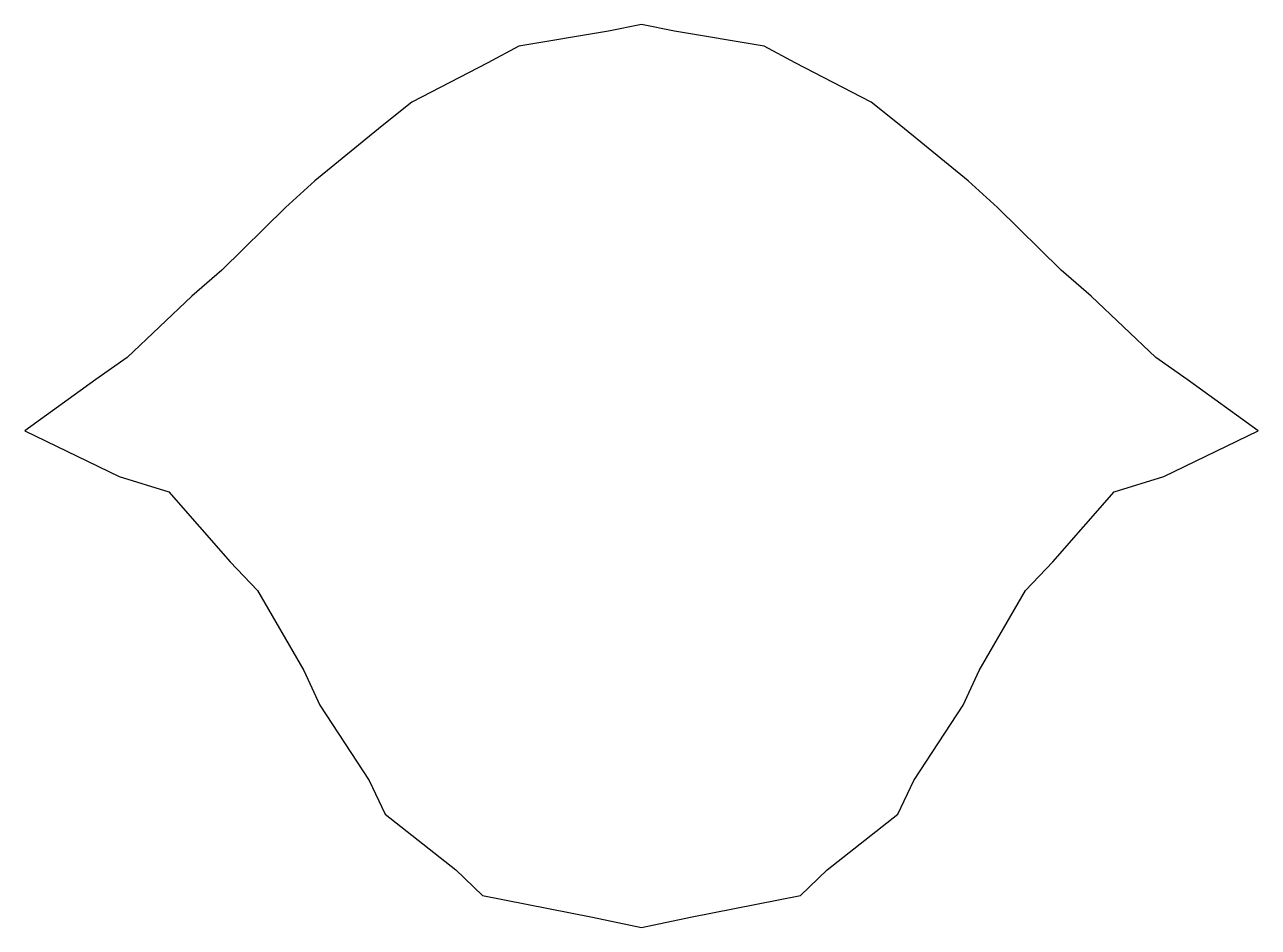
# Model space of a CAD drawing. Header units: metres. Extents: x -3 to 3, y -2.2 to 2.2.
import ezdxf

# ---------------------------------------------------------------- set-up
doc = ezdxf.new("R2010")
doc.units = ezdxf.units.M

msp = doc.modelspace()

# ---------------------------------------------------------------- linework, layer by layer
for p, q in [((-0.1601, 2.1643), (-0.5963, 2.0913)), ((0, 2.1955), (-0.1601, 2.1643)), ((0.1601, 2.1643), (0, 2.1955)), ((0.5963, 2.0913), (0.1601, 2.1643)), ((-0.5963, 2.0913), (-0.7467, 2.0096)), ((0.7467, 2.0096), (0.5963, 2.0913)), ((-0.7467, 2.0096), (-1.1164, 1.8182)), ((1.1164, 1.8182), (0.7467, 2.0096)), ((-1.1164, 1.8182), (-1.2612, 1.7037)), ((1.2612, 1.7037), (1.1164, 1.8182)), ((-1.2612, 1.7037), (-1.5884, 1.4353)), ((1.5884, 1.4353), (1.2612, 1.7037)), ((-1.5884, 1.4353), (-1.7317, 1.3057)), ((1.7317, 1.3057), (1.5884, 1.4353)), ((-1.7317, 1.3057), (-2.0408, 1.0018)), ((2.0408, 1.0018), (1.7317, 1.3057)), ((-2.0408, 1.0018), (-2.1867, 0.8747)), ((2.1867, 0.8747), (2.0408, 1.0018)), ((-2.1867, 0.8747), (-2.5019, 0.5768)), ((2.5019, 0.5768), (2.1867, 0.8747)), ((-2.5019, 0.5768), (-2.6545, 0.47)), ((2.6545, 0.47), (2.5019, 0.5768)), ((-2.6545, 0.47), (-3, 0.2195)), ((3, 0.2195), (2.6545, 0.47)), ((-3, 0.2195), (-2.5405, -0.0017)), ((2.5405, -0.0017), (3, 0.2195)), ((-2.5405, -0.0017), (-2.2984, -0.0773)), ((2.2984, -0.0773), (2.5405, -0.0017)), ((-2.2984, -0.0773), (-2, -0.4177)), ((2, -0.4177), (2.2984, -0.0773)), ((-2, -0.4177), (-1.8674, -0.5576)), ((1.8674, -0.5576), (2, -0.4177)), ((-1.8674, -0.5576), (-1.6419, -0.946)), ((1.6419, -0.946), (1.8674, -0.5576)), ((-1.6419, -0.946), (-1.5643, -1.1154)), ((1.5643, -1.1154), (1.6419, -0.946)), ((-1.5643, -1.1154), (-1.3238, -1.4808)), ((1.3238, -1.4808), (1.5643, -1.1154)), ((-1.3238, -1.4808), (-1.247, -1.6449)), ((1.247, -1.6449), (1.3238, -1.4808)), ((-1.247, -1.6449), (-0.9032, -1.9162)), ((0.9032, -1.9162), (1.247, -1.6449)), ((-0.9032, -1.9162), (-0.773, -2.0402)), ((0.773, -2.0402), (0.9032, -1.9162)), ((-0.773, -2.0402), (-0.2378, -2.1464)), ((0.2378, -2.1464), (0.773, -2.0402)), ((-0.2378, -2.1464), (0, -2.1955)), ((0, -2.1955), (0.2378, -2.1464))]:
    msp.add_line(p, q)

doc.saveas('drawing.dxf')
